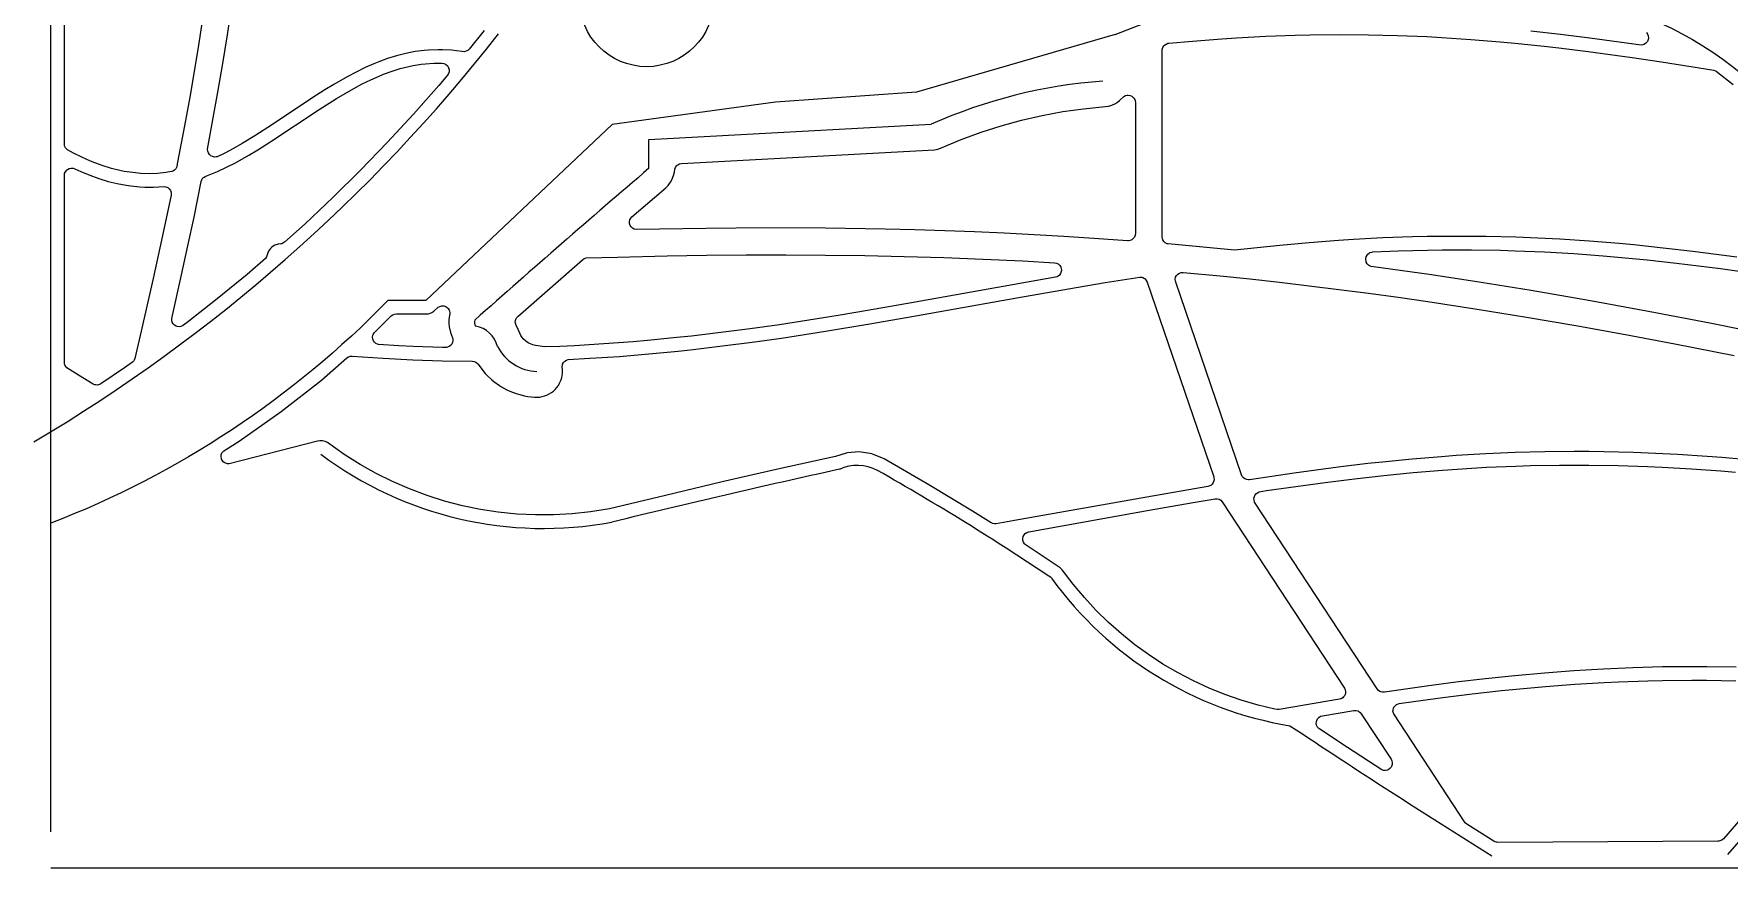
# Model space of a CAD drawing. Header units: inches. Extents: x 36 to 78.3, y 17.3 to 55.9.
# Drawn here: x 35.97 to 63.69, y 17.31 to 30.96 of the extents above; entities that cross this region are included whole.
import ezdxf

# ---------------------------------------------------------------- set-up
doc = ezdxf.new("R2010")
doc.units = ezdxf.units.IN
doc.layers.add('01_ORIGINAL_PLAN', color=7, linetype='CONTINUOUS', lineweight=20)
doc.layers.add('02_CONCEPT_CLOSED_AREAS', color=7, linetype='CONTINUOUS', lineweight=15)

msp = doc.modelspace()

# ---------------------------------------------------------------- linework, layer by layer
at = {"layer": '01_ORIGINAL_PLAN'}
for p, q in [((36.248, 17.906), (36.248, 55.9)), ((71.442, 17.312), (36.248, 17.312))]:
    msp.add_line(p, q, dxfattribs=at)
for points in [[(53.65, 30.945, -0.14301), (60.243, 31.63, -0.286424), (65.36, 28.431), (66.481, 23.89, -0.272091), (64.9, 18.954), (63.661, 17.533)], [(53.65, 30.945), (50.4, 30.004), (48.095, 29.84), (45.427, 29.473), (42.376, 26.597), (41.758, 26.597, -0.10797), (36.248, 22.954)]]:
    msp.add_lwpolyline(points, format="xyb", dxfattribs=at)
msp.add_lwpolyline([(46.027, 28.759), (46.027, 29.23), (50.643, 29.479)], dxfattribs=at)
msp.add_circle((45.989, 31.521), 1.1, dxfattribs=at)
for centre, radius, start, end in [((22.02, 47.825), 27.364, 300.648, 321.9453), ((54.073, 21.787), 8.422, 94.2501, 114.0352), ((177.596, -125.015), 202.378, 130.55026, 131.62005), ((43.293, 26.24), 0.119, 162.5746, 211.3187), ((43.119, 25.741), 0.443, 13.2811, 80.611), ((44.225, 26.196), 0.761, 207.5896, 267.5639), ((44.306, 28.951), 6.083, 233.183, 280.5392), ((49.433, 23.211), 0.689, 61.2688, 115.2094), ((83.889, -134.15), 161.762, 102.40484, 103.75801), ((27.349, -15.654), 45.391, 56.1832, 60.407), ((57.468, 25.543), 5.979, 215.6658, 260.7622), ((129.159, 128.7), 131.041, 236.3299, 238.04792)]:
    msp.add_arc(centre, radius, start, end, dxfattribs=at)
at = {"layer": '02_CONCEPT_CLOSED_AREAS'}
for points in [[(38.723, 31.167), (38.65, 30.7), (38.518, 29.921), (38.434, 29.453), (38.314, 28.83), (38.304, 28.781), (38.289, 28.752), (38.268, 28.728), (38.241, 28.711), (38.226, 28.705), (38.125, 28.688), (37.988, 28.675), (37.852, 28.671), (37.72, 28.675), (37.584, 28.688), (37.447, 28.709), (37.375, 28.724), (37.238, 28.758), (37.104, 28.799), (36.966, 28.849), (36.894, 28.878), (36.755, 28.939), (36.617, 29.006), (36.517, 29.059), (36.494, 29.081), (36.485, 29.095), (36.472, 29.124), (36.468, 29.156), (36.468, 32.339)], [(43.33, 31.014), (43.087, 30.71), (43.064, 30.688), (43.05, 30.679), (43.02, 30.668), (43.005, 30.666), (42.973, 30.667), (42.877, 30.681), (42.798, 30.689), (42.653, 30.698), (42.577, 30.699), (42.423, 30.693), (42.348, 30.687), (42.203, 30.668), (42.052, 30.639), (41.9, 30.601), (41.752, 30.555), (41.607, 30.502), (41.53, 30.47), (41.384, 30.406), (41.238, 30.334), (41.092, 30.257), (40.875, 30.132), (40.729, 30.042), (40.513, 29.904), (39.868, 29.474), (39.584, 29.29), (39.373, 29.163), (39.233, 29.083), (39.091, 29.008), (38.967, 28.949), (38.952, 28.945), (38.921, 28.943), (38.891, 28.95), (38.863, 28.963), (38.84, 28.984), (38.822, 29.01), (38.812, 29.039), (38.81, 29.07), (38.979, 30.002), (39.059, 30.473), (39.134, 30.944), (39.227, 31.572)], [(63.818, 27.303), (63.095, 27.399), (62.613, 27.455), (62.13, 27.505), (61.889, 27.527), (61.406, 27.566), (60.924, 27.598), (60.683, 27.611), (60.2, 27.631), (59.717, 27.642), (59.235, 27.646), (58.752, 27.641), (58.511, 27.636), (58.028, 27.619), (57.546, 27.594), (57.304, 27.578), (56.823, 27.542), (56.34, 27.498), (55.602, 27.418), (54.514, 27.521), (54.498, 27.525), (54.47, 27.541), (54.446, 27.563), (54.43, 27.59), (54.424, 27.606), (54.42, 27.638), (54.42, 30.687), (54.421, 30.703), (54.43, 30.734), (54.446, 30.761), (54.457, 30.773), (54.483, 30.792), (54.513, 30.804), (54.529, 30.806), (54.917, 30.841), (55.396, 30.878), (55.636, 30.893), (56.116, 30.918), (56.593, 30.935), (56.833, 30.941), (57.312, 30.946), (57.791, 30.943), (58.269, 30.931), (58.749, 30.912), (58.989, 30.899), (59.467, 30.868), (59.947, 30.829), (60.186, 30.807), (60.666, 30.757), (60.905, 30.73), (61.384, 30.671), (62.104, 30.572), (62.583, 30.5), (63.063, 30.424), (63.438, 30.362), (63.466, 30.353), (63.479, 30.346), (63.757, 30.131)], [(62.336, 30.979), (62.355, 30.954), (62.367, 30.925), (62.371, 30.894), (62.367, 30.863), (62.362, 30.848), (62.355, 30.833), (62.335, 30.809), (62.323, 30.798), (62.296, 30.783), (62.281, 30.778), (62.249, 30.774), (61.413, 30.889), (60.931, 30.949), (60.449, 31.002)], [(64.508, 25.996), (63.372, 26.225), (62.398, 26.413), (61.424, 26.591), (60.45, 26.759), (59.637, 26.891), (58.825, 27.015), (57.836, 27.155), (57.807, 27.166), (57.795, 27.175), (57.773, 27.197), (57.757, 27.223), (57.752, 27.238), (57.747, 27.268), (57.748, 27.283), (57.755, 27.313), (57.77, 27.34), (57.779, 27.352), (57.803, 27.372), (57.817, 27.379), (57.846, 27.389), (57.861, 27.39), (58.277, 27.408), (58.516, 27.416), (58.996, 27.425), (59.475, 27.425), (59.953, 27.418), (60.193, 27.411), (60.671, 27.391), (61.151, 27.364), (61.63, 27.328), (61.87, 27.308), (62.349, 27.262), (62.828, 27.209), (63.547, 27.118), (64.266, 27.015)], [(64.053, 23.984), (63.571, 24.027), (63.329, 24.046), (62.847, 24.077), (62.605, 24.09), (62.124, 24.11), (61.882, 24.117), (61.399, 24.125), (61.157, 24.126), (60.676, 24.121), (60.192, 24.109), (59.71, 24.088), (59.227, 24.059), (58.986, 24.041), (58.504, 24.001), (58.022, 23.954), (57.781, 23.928), (57.299, 23.871), (56.576, 23.774), (55.847, 23.665), (55.832, 23.664), (55.802, 23.667), (55.773, 23.677), (55.748, 23.694), (55.728, 23.717), (55.715, 23.745), (54.634, 26.913), (54.632, 26.945), (54.638, 26.976), (54.653, 27.004), (54.663, 27.017), (54.674, 27.028), (54.701, 27.045), (54.731, 27.055), (54.763, 27.056), (55.369, 26.998), (55.854, 26.949), (56.338, 26.895), (56.823, 26.839), (57.307, 26.779), (57.792, 26.716), (58.277, 26.649), (58.761, 26.579), (59.569, 26.457), (60.377, 26.325), (61.185, 26.187), (61.994, 26.041), (62.802, 25.888), (63.772, 25.697)], [(63.805, 20.597), (63.323, 20.605), (63.08, 20.606), (62.598, 20.602), (62.115, 20.589), (61.633, 20.568), (61.15, 20.539), (60.668, 20.503), (60.185, 20.459), (59.704, 20.409), (59.222, 20.352), (58.74, 20.289), (58.053, 20.19), (58.023, 20.189), (57.993, 20.196), (57.979, 20.203), (57.955, 20.22), (57.935, 20.243), (55.931, 23.299), (55.921, 23.329), (55.919, 23.361), (55.926, 23.392), (55.941, 23.42), (55.951, 23.433), (55.976, 23.453), (56.005, 23.466), (56.127, 23.486), (56.607, 23.556), (57.086, 23.622), (57.566, 23.682), (58.044, 23.735), (58.524, 23.782), (59.002, 23.822), (59.481, 23.855), (59.721, 23.868), (60.2, 23.889), (60.439, 23.896), (60.918, 23.905), (61.397, 23.905), (61.877, 23.897), (62.356, 23.882), (62.595, 23.871), (63.073, 23.843), (63.553, 23.808), (63.793, 23.787)], [(64.734, 19.099), (63.596, 17.793), (63.571, 17.771), (63.556, 17.763), (63.523, 17.753), (63.506, 17.752), (59.908, 17.733), (59.891, 17.735), (59.859, 17.744), (59.399, 18.031), (59.373, 18.054), (58.205, 19.833), (58.195, 19.864), (58.193, 19.88), (58.194, 19.896), (58.201, 19.927), (58.207, 19.942), (58.226, 19.968), (58.251, 19.988), (58.265, 19.995), (58.296, 20.004), (58.529, 20.038), (59.009, 20.103), (59.488, 20.163), (59.967, 20.216), (60.208, 20.241), (60.687, 20.284), (61.165, 20.32), (61.644, 20.348), (61.883, 20.36), (62.362, 20.376), (62.601, 20.382), (63.081, 20.386), (63.321, 20.385), (63.799, 20.377)]]:
    msp.add_lwpolyline(points, dxfattribs=at)
for points in [[(38.401, 26.183), (38.372, 26.172), (38.342, 26.168), (38.312, 26.172), (38.297, 26.177), (38.27, 26.192), (38.248, 26.213), (38.232, 26.24), (38.224, 26.269), (38.223, 26.3), (38.384, 27.019), (38.487, 27.49), (38.587, 27.961), (38.706, 28.542), (38.715, 28.57), (38.723, 28.584), (38.742, 28.607), (38.754, 28.616), (38.781, 28.63), (38.97, 28.708), (39.119, 28.777), (39.265, 28.851), (39.484, 28.973), (39.629, 29.059), (39.845, 29.195), (40.633, 29.719), (40.916, 29.9), (41.058, 29.985), (41.199, 30.064), (41.339, 30.139), (41.479, 30.207), (41.615, 30.268), (41.685, 30.296), (41.826, 30.347), (41.96, 30.389), (42.029, 30.407), (42.169, 30.439), (42.302, 30.46), (42.374, 30.469), (42.506, 30.477), (42.574, 30.479), (42.64, 30.478), (42.671, 30.474), (42.7, 30.461), (42.725, 30.441), (42.735, 30.429), (42.75, 30.401), (42.758, 30.37), (42.757, 30.338), (42.747, 30.308), (42.73, 30.281), (42.591, 30.115), (42.176, 29.644), (41.748, 29.181), (41.31, 28.728), (40.861, 28.285), (40.403, 27.853), (40.066, 27.55), (40.039, 27.532), (40.024, 27.526), (40.008, 27.522), (39.961, 27.516), (39.933, 27.509), (39.906, 27.499), (39.881, 27.485), (39.858, 27.468), (39.837, 27.448), (39.819, 27.425), (39.804, 27.401), (39.793, 27.374), (39.775, 27.309), (39.756, 27.281), (39.457, 27.022), (38.967, 26.622), (38.473, 26.236)], [(45.815, 27.756), (45.785, 27.763), (45.757, 27.778), (45.735, 27.799), (45.718, 27.825), (45.709, 27.855), (45.708, 27.886), (45.714, 27.916), (45.728, 27.943), (45.749, 27.966), (46.301, 28.441), (46.338, 28.477), (46.364, 28.509), (46.382, 28.535), (46.414, 28.597), (46.434, 28.657), (46.442, 28.697), (46.448, 28.742), (46.458, 28.772), (46.476, 28.798), (46.487, 28.809), (46.5, 28.818), (46.528, 28.832), (46.559, 28.838), (50.697, 29.062), (50.751, 29.073), (50.795, 29.088), (51.13, 29.228), (51.459, 29.35), (51.788, 29.455), (52.12, 29.547), (52.456, 29.624), (52.796, 29.686), (53.133, 29.733), (53.489, 29.768), (53.54, 29.776), (53.598, 29.793), (53.655, 29.82), (53.69, 29.842), (53.722, 29.867), (53.79, 29.934), (53.817, 29.948), (53.847, 29.956), (53.863, 29.956), (53.893, 29.952), (53.922, 29.939), (53.934, 29.93), (53.956, 29.908), (53.971, 29.882), (53.976, 29.867), (53.98, 29.836), (53.98, 27.693), (53.976, 27.663), (53.965, 27.635), (53.957, 27.622), (53.947, 27.61), (53.923, 27.591), (53.896, 27.579), (53.866, 27.573), (53.851, 27.573), (53.3, 27.613), (52.813, 27.645), (52.325, 27.673), (51.837, 27.698), (51.35, 27.72), (50.862, 27.738), (50.375, 27.753), (49.888, 27.765), (48.913, 27.78), (47.938, 27.783), (46.964, 27.776)], [(36.51, 25.494), (36.49, 25.516), (36.476, 25.542), (36.471, 25.556), (36.468, 25.586), (36.468, 28.642), (36.472, 28.674), (36.485, 28.703), (36.505, 28.728), (36.517, 28.739), (36.545, 28.754), (36.576, 28.761), (36.609, 28.76), (36.639, 28.75), (36.738, 28.705), (36.883, 28.645), (37.031, 28.591), (37.182, 28.545), (37.332, 28.508), (37.478, 28.481), (37.552, 28.47), (37.702, 28.456), (37.782, 28.452), (37.927, 28.452), (38.098, 28.463), (38.129, 28.458), (38.159, 28.444), (38.183, 28.423), (38.201, 28.397), (38.208, 28.382), (38.214, 28.351), (38.212, 28.319), (38.057, 27.583), (37.92, 26.958), (37.706, 26.022), (37.618, 25.649), (37.608, 25.622), (37.601, 25.609), (37.582, 25.588), (37.451, 25.494), (37.065, 25.234), (37.039, 25.22), (37.01, 25.214), (36.98, 25.215), (36.966, 25.218), (36.938, 25.229), (36.697, 25.374)], [(43.852, 26.198), (43.847, 26.212), (43.841, 26.242), (43.844, 26.272), (43.854, 26.301), (43.862, 26.314), (43.882, 26.337), (44.939, 27.264), (44.966, 27.282), (44.997, 27.292), (45.514, 27.308), (46.322, 27.326), (46.969, 27.336), (47.616, 27.342), (48.262, 27.343), (48.909, 27.34), (49.555, 27.331), (50.201, 27.317), (50.847, 27.298), (51.493, 27.273), (52.139, 27.243), (52.658, 27.214), (52.69, 27.207), (52.704, 27.201), (52.718, 27.194), (52.742, 27.173), (52.759, 27.146), (52.769, 27.116), (52.771, 27.101), (52.771, 27.085), (52.764, 27.054), (52.758, 27.039), (52.74, 27.013), (52.716, 26.993), (52.702, 26.985), (52.672, 26.976), (50.322, 26.556), (49.602, 26.431), (49.122, 26.351), (48.642, 26.274), (48.162, 26.201), (47.682, 26.133), (47.203, 26.071), (46.724, 26.014), (46.484, 25.989), (46.005, 25.942), (45.766, 25.921), (45.287, 25.886), (44.807, 25.857), (44.567, 25.846), (44.315, 25.838), (44.248, 25.851), (44.173, 25.86), (44.129, 25.869), (44.074, 25.891), (44.049, 25.904), (44.013, 25.93), (43.97, 25.971), (43.951, 25.993), (43.932, 26.023), (43.879, 26.148)], [(39.164, 23.927), (39.133, 23.927), (39.118, 23.93), (39.089, 23.942), (39.065, 23.96), (39.046, 23.985), (39.039, 23.999), (39.034, 24.013), (39.029, 24.044), (39.033, 24.074), (39.044, 24.103), (39.062, 24.128), (39.073, 24.139), (39.326, 24.297), (40.015, 24.781), (40.67, 25.294), (41.085, 25.656), (41.111, 25.674), (41.141, 25.684), (41.173, 25.685), (41.682, 25.651), (42.165, 25.626), (42.647, 25.61), (43.138, 25.602), (43.168, 25.598), (43.197, 25.586), (43.221, 25.568), (43.231, 25.557), (43.276, 25.493), (43.348, 25.404), (43.376, 25.375), (43.458, 25.297), (43.489, 25.272), (43.58, 25.206), (43.615, 25.185), (43.701, 25.137), (43.75, 25.114), (43.856, 25.074), (43.895, 25.062), (43.992, 25.038), (44.046, 25.028), (44.157, 25.017), (44.199, 25.015), (44.24, 25.018), (44.28, 25.024), (44.32, 25.035), (44.359, 25.049), (44.396, 25.068), (44.431, 25.089), (44.463, 25.114), (44.494, 25.143), (44.521, 25.174), (44.545, 25.207), (44.566, 25.244), (44.589, 25.299), (44.601, 25.338), (44.611, 25.4), (44.611, 25.461), (44.606, 25.512), (44.61, 25.543), (44.615, 25.557), (44.629, 25.584), (44.65, 25.606), (44.676, 25.622), (44.705, 25.631), (45.06, 25.651), (45.543, 25.683), (46.025, 25.723), (46.506, 25.77), (46.747, 25.796), (47.23, 25.853), (47.712, 25.915), (48.194, 25.983), (48.916, 26.094), (49.638, 26.214), (50.36, 26.339), (52.043, 26.641), (52.764, 26.768), (53.484, 26.89), (54.056, 26.98), (54.086, 26.977), (54.101, 26.973), (54.128, 26.959), (54.14, 26.949), (54.159, 26.926), (54.173, 26.899), (55.261, 23.712), (55.265, 23.697), (55.267, 23.665), (55.265, 23.649), (55.254, 23.619), (55.236, 23.592), (55.212, 23.572), (55.183, 23.558), (55.167, 23.555), (54.168, 23.382), (52.005, 22.996), (51.704, 22.943), (51.675, 22.942), (51.647, 22.948), (51.62, 22.96), (51.318, 23.151), (50.602, 23.584), (49.87, 24.008), (49.847, 24.02), (49.671, 24.089), (49.646, 24.094), (49.461, 24.12), (49.275, 24.105), (49.249, 24.102), (49.075, 24.046), (48.158, 23.841), (47.226, 23.628), (46.296, 23.409), (45.38, 23.187), (45.072, 23.138), (44.769, 23.106), (44.466, 23.09), (44.169, 23.089), (43.868, 23.104), (43.562, 23.135), (43.27, 23.18), (42.976, 23.24), (42.685, 23.316), (42.398, 23.407), (42.11, 23.514), (41.833, 23.635), (41.567, 23.766), (41.302, 23.915), (41.045, 24.078), (40.769, 24.272), (40.731, 24.289), (40.69, 24.299), (40.647, 24.3), (40.606, 24.294)], [(41.605, 25.877), (41.59, 25.881), (41.562, 25.894), (41.539, 25.914), (41.521, 25.939), (41.511, 25.968), (41.508, 25.999), (41.512, 26.029), (41.518, 26.043), (41.534, 26.07), (41.544, 26.081), (41.812, 26.343), (41.837, 26.361), (41.866, 26.373), (41.896, 26.377), (42.376, 26.377), (42.417, 26.381), (42.44, 26.386), (42.476, 26.401), (42.511, 26.423), (42.581, 26.486), (42.609, 26.501), (42.641, 26.508), (42.673, 26.507), (42.703, 26.496), (42.73, 26.479), (42.741, 26.467), (42.759, 26.441), (42.765, 26.426), (42.771, 26.394), (42.77, 26.378), (42.76, 26.322), (42.755, 26.277), (42.754, 26.219), (42.759, 26.164), (42.78, 26.075), (42.816, 25.986), (42.822, 25.956), (42.822, 25.941), (42.816, 25.911), (42.803, 25.884), (42.783, 25.86), (42.758, 25.843), (42.73, 25.832), (42.715, 25.83), (42.652, 25.83), (42.173, 25.846), (41.934, 25.857)], [(52.18, 22.604), (52.169, 22.615), (52.151, 22.642), (52.141, 22.672), (52.139, 22.703), (52.146, 22.735), (52.16, 22.763), (52.181, 22.786), (52.208, 22.804), (52.238, 22.813), (54.206, 23.166), (54.927, 23.291), (55.285, 23.351), (55.317, 23.352), (55.348, 23.345), (55.377, 23.329), (55.4, 23.306), (57.399, 20.258), (57.412, 20.23), (57.418, 20.199), (57.415, 20.167), (57.405, 20.137), (57.386, 20.111), (57.375, 20.1), (57.348, 20.083), (57.317, 20.074), (56.333, 19.907), (56.304, 19.905), (56.259, 19.913), (55.988, 19.978), (55.71, 20.06), (55.442, 20.153), (55.186, 20.256), (54.93, 20.374), (54.68, 20.504), (54.432, 20.65), (54.197, 20.804), (53.973, 20.966), (53.753, 21.143), (53.538, 21.334), (53.336, 21.532), (53.147, 21.737), (52.964, 21.955), (52.786, 22.19), (52.751, 22.226)], [(56.979, 19.596), (56.958, 19.62), (56.944, 19.648), (56.938, 19.679), (56.94, 19.711), (56.945, 19.726), (56.959, 19.755), (56.981, 19.778), (57.007, 19.795), (57.038, 19.805), (57.555, 19.89), (57.586, 19.891), (57.616, 19.884), (57.63, 19.878), (57.655, 19.86), (57.675, 19.837), (58.162, 19.095), (58.176, 19.067), (58.182, 19.036), (58.18, 19.005), (58.17, 18.976), (58.162, 18.962), (58.141, 18.939), (58.116, 18.921), (58.101, 18.915), (58.071, 18.909), (58.055, 18.909), (58.04, 18.911), (58.01, 18.92), (57.449, 19.284)]]:
    msp.add_lwpolyline(points, close=True, dxfattribs=at)

doc.saveas('drawing.dxf')
